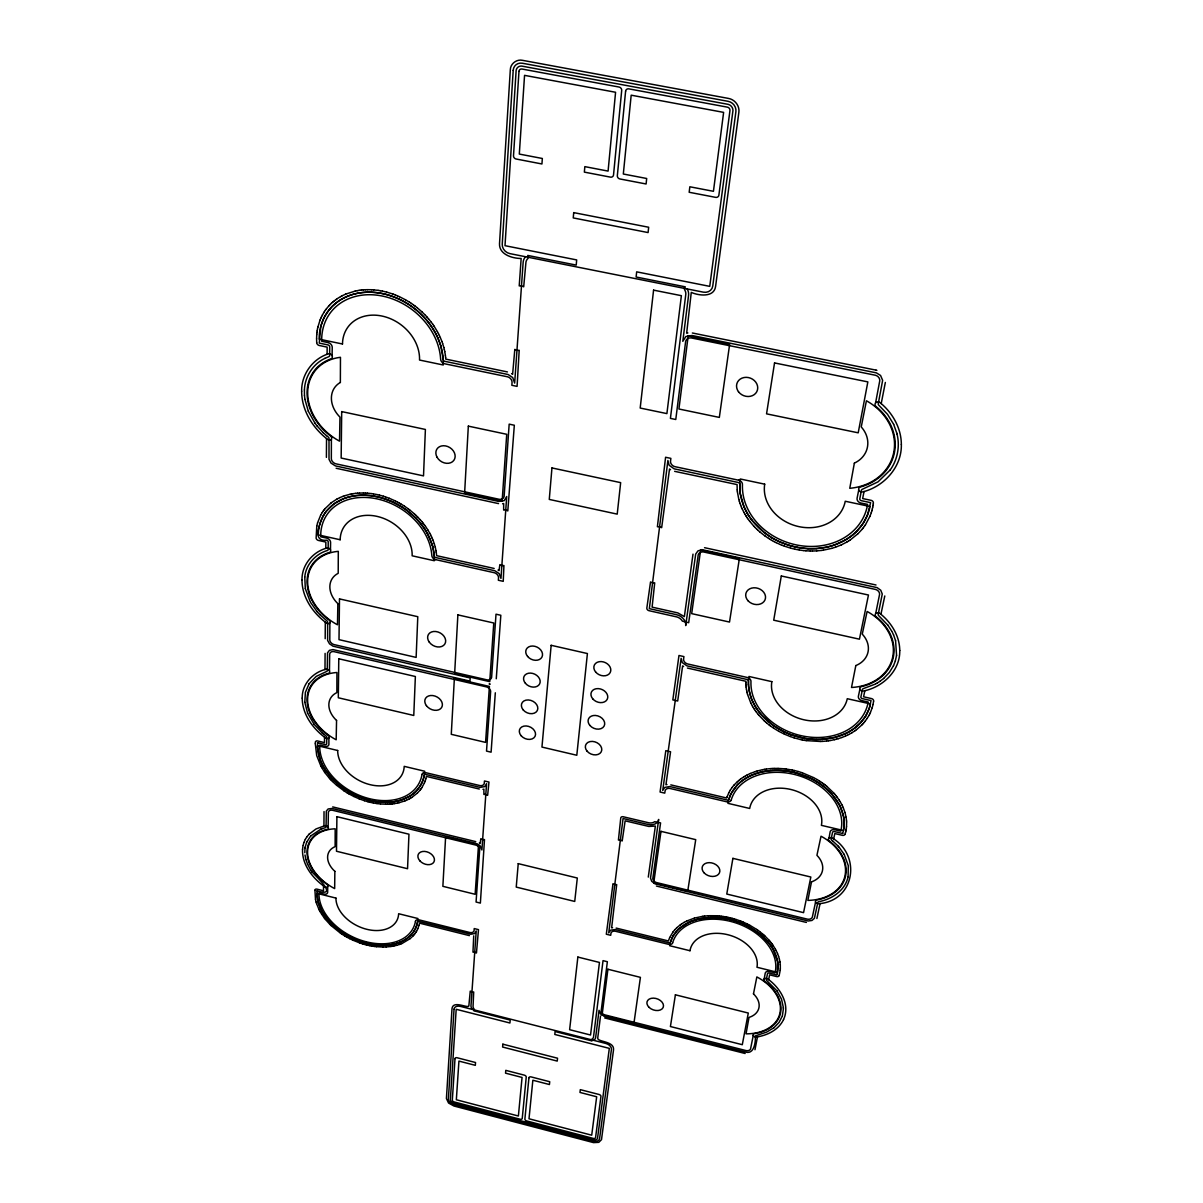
<?xml version="1.0" encoding="UTF-8"?>
<svg xmlns="http://www.w3.org/2000/svg" width="1203" height="1203" viewBox="0 0 1203 1203"><rect width="100%" height="100%" fill="white"/><g stroke="black" fill="none" stroke-linecap="round" stroke-linejoin="round"><path stroke-width="1.5" d="M783.394 1008.746L782.401 1015.678M323.532 885.919L323.502 890.761L316.975 889.137A2.211 1.489 27 0 0 314.975 890.025L314.945 890.22M323.938 825.905L324.028 811.589M324.524 737.168L324.494 742.612L317.562 740.958A2.346 1.669 29.1 0 0 315.457 742.01M324.99 669.56L325.096 653.394M325.186 638.703L325.306 622.162M325.802 548.373L325.848 542.087L318.494 540.448A2.541 1.94 33.1 0 1 316.118 538.117L316.78 526.072M326.404 457.381L326.539 438.554M327.111 354.314L327.156 347.126L319.171 345.456A2.737 2.195 38.8 0 1 316.75 342.885L316.735 342.735M327.712 886.581L327.652 892.4A3.729 2.526 26.8 0 1 324.163 894.1L319.006 892.806L318.975 893.859A51.127 34.767 25.9 0 0 364.118 941.227A51.127 34.767 25.9 0 0 415.426 921.513M334.855 871.348L334.66 888.596A43.684 30.09 26.7 0 1 307.577 852.025A43.684 30.09 26.7 0 1 335.186 828.807L335.126 846.641A22.346 15.398 26.7 0 0 334.87 871.333M336.554 720.462L336.178 739.785A46.481 33.819 28.9 0 1 307.607 699.439A46.481 33.819 28.9 0 1 336.93 672.507L336.87 692.612A23.774 17.308 28.9 0 0 336.569 720.447M337.863 603.695L337.472 624.778A48.691 36.827 31.2 0 1 307.637 581.335A48.691 36.827 31.2 0 1 338.299 551.35L338.208 573.32A24.917 18.842 31.2 0 0 337.893 603.68M340.359 382.419L340.464 357.306A52.391 41.759 36.1 0 0 307.682 392.524A52.391 41.759 36.1 0 0 339.532 441.155L339.968 417.11A26.797 21.368 36 0 1 340.374 382.449M844.175 824.687L844.19 823.228M316.584 338.554L316.735 334.78M745.92 682.537L745.95 681.304L687.424 668.056M315.321 743.74L316.69 755.544L320.885 766.055M780.326 968.836L780.296 964.776M304.419 389.937L304.464 395.381M302.524 849.544C302.028 864.822 312.585 878.07 324.419 886.581A2.391 1.624 26.9 0 0 327.532 886.791A2.391 1.624 26.9 0 0 326.825 884.25A44.255 30.481 26.7 0 1 327.261 829.348A2.451 1.699 27.6 0 0 328.043 827.047A2.451 1.699 27.6 0 0 324.855 825.694L316.028 828.942L309.126 834.13M844.175 824.717L843.453 830.521L821.393 825.348A36.872 27.579 16.5 0 0 790.747 789.454A36.872 27.579 16.5 0 0 749.695 808.461L727.935 803.333A59.428 44.436 16.5 0 1 794.13 772.416A59.428 44.436 16.5 0 1 843.453 830.536M846.536 826.521L846.596 821.965M304.419 389.937C304.855 376.689 312.915 364.058 324.915 358.359M302.539 849.513L302.976 845.98M315.336 743.665L315.457 742.025M317.637 742.762L317.517 747.078M314.945 890.28L315.487 899.408M317.021 890.882L317.833 900.972L321.968 911.348M473.726 935.829L472.959 952.129A4.767 3.248 23.3 0 1 476.463 953.002L478.478 929.633L474.223 928.566L474.057 930.701A4.436 3.053 23.6 0 1 470.057 932.566L419.05 919.859A3.729 2.541 24.7 0 0 415.411 921.303M495.32 692.793L491.095 752.176L486.523 751.093L490.644 691.319A4.887 3.684 26.1 0 0 486.674 686.943L333.817 651.605A4.857 3.579 30.3 0 0 329.682 654.071L329.457 670.928M780.221 970.189L780.326 968.911M316.735 334.675L316.915 332.855M873.363 503.215L873.378 502.914A2.767 2.346 13.8 0 0 871.228 500.373L862.656 498.568L864.04 491.516M846.371 828.055L846.521 826.611M304.75 576.974L305.321 588.613M873.589 701.154L873.619 700.883A2.601 2.045 13.8 0 0 871.589 698.612L863.574 696.793L864.867 690.672M317.021 890.867C339.351 897.724 316.178 876.446 312.133 872.13M304.976 848.341L304.795 852.716M896.566 655.349L895.573 640.688M304.765 576.959C305.908 564.493 315.577 553.936 327.427 550.478A1.684 1.278 32.7 0 0 328.163 549.485L328.224 541.936A1.699 1.293 32.9 0 0 326.645 540.207C311.171 541.891 320.299 522.418 323.592 515.23M600.508 1016.054L597.756 1037.858C596.778 1042.309 614.688 1040.685 613.515 1049.948L601.5 1139.632L598.793 1142.339L593.53 1142.609L453.937 1106.008L448.554 1103.031L446.418 1098.534L451.997 1008.715C453.035 999.122 469.862 1010.174 468.929 1005.046L470.253 991.107A4.707 3.158 23.1 0 0 473.696 991.979L473.05 1006.535A6.466 4.316 22.8 0 0 473.922 1008.821L474.027 1008.956A2.15 1.429 22.9 0 1 473.802 1010.761L510.192 1020.069L509.922 1023.001L456.193 1009.287L450.358 1099.828A4.12 2.632 22.6 0 0 453.726 1103.181L593.59 1139.858A4.18 2.677 19.9 0 0 597.515 1138.384L609.319 1048.369L554.809 1034.46L555.124 1031.527L591.966 1040.926A2.18 1.459 20.3 0 1 592.071 1039.046L592.207 1038.971A6.526 4.376 20.5 0 0 593.485 1037.227L603.034 960.641L607.365 961.723L601.154 1011.167A4.406 2.992 20.2 0 0 604.613 1014.821L746.161 1050.61A4.481 3.038 17 0 0 750.552 1048.911L753.243 1035.527M780.206 970.265L779.168 975.453M316.915 332.75L317.156 330.96M496.268 678.763L500.824 615.274L496.012 614.192L491.606 677.439A4.917 3.729 26.3 0 1 487.155 679.906L333.893 644.552A4.887 3.624 30.6 0 1 329.802 640.161L329.863 622.868M648.297 877.092L655.364 826.07L648.853 826.446L625.139 820.837L622.192 840.957A5.113 3.714 20.9 0 0 618.417 840.055L620.763 817.98A2.376 1.744 21 0 1 623.274 816.762L648.988 822.852A7.579 5.594 20.3 0 0 654.688 821.679L660.582 822.912L652.808 878.536A4.692 3.383 19.7 0 0 656.432 882.551L807.544 919.182A4.767 3.429 15.7 0 0 812.326 917.167L815.559 902.1M693.003 554.132L684.357 616.628L677.86 612.913L652.101 607.139L654.718 582.838A5.654 4.556 22.7 0 1 650.537 581.921L646.838 608.086A2.586 2.06 22.4 0 0 649.079 610.703L676.928 616.959A8.15 6.496 21.3 0 1 682.357 621.124L688.672 622.718L698.236 554.809A5.293 4.331 21.1 0 1 703.394 551.936L875.649 589.47A5.398 4.406 13.6 0 1 879.573 594.372L875.694 613.53M873.092 505.125L873.348 503.32M304.976 848.326L305.141 847.273M896.566 655.364L895.333 660.988M846.16 829.574L846.371 828.13M873.589 701.244L873.032 704.477M317.171 330.855L317.472 329.081M872.761 507.019L873.077 505.23M305.141 847.258L306.66 842.205M753.484 993.858L756.852 976.926A44.346 30.631 17.3 0 1 780.025 1012.61A44.346 30.631 17.3 0 1 746.04 1033.843L749.003 1017.407A22.692 15.669 17.3 0 0 753.454 993.858M845.874 831.062L846.145 829.649M754.973 1049.723L757.484 1036.866M768.657 979.693L769.604 974.836L776.687 976.58A2.316 1.624 16.4 0 0 779.078 975.723L779.153 975.528M881.213 403.591L885.348 382.449M317.487 328.975L317.848 327.216M848.1 876.776L848.295 865.664L844.175 854.416M820.1 903.498L816.897 918.521M833.649 839.047L834.807 833.559L842.401 835.333A2.466 1.85 14.8 0 0 845.002 834.311M880.927 614.297L884.791 595.966M872.34 508.899L872.731 507.125M316.81 525.982L317.562 522.869M777.288 973.588L777.694 961.844L773.379 949.723M848.1 876.776C845.168 890.491 831.89 899.288 818.792 901.679A1.594 1.158 15.4 0 0 817.86 902.461L814.401 918.34L811.98 920.46L808.16 921.002L654.733 883.679L651.68 881.258L650.522 878.13L658.673 819.423A9.985 7.368 20.3 0 1 648.026 824.476L623.064 818.521L608.733 932.896L610.643 930.175L615.259 929.543L668.838 942.731A1.534 1.083 19.1 0 0 670.462 942.099L673.018 936.084M303.096 845.363L303.908 842.566M873.017 704.567L872.19 707.725M843.453 830.551L842.717 833.348M845.514 832.551L845.844 831.138M425.817 778.777L426.358 776.401L479.305 789.033M317.878 327.126L320.058 320.058M320.795 326.404L319.261 343.111L328.013 344.93A1.82 1.459 38.5 0 1 329.697 346.87L329.637 355.502A1.82 1.459 38.2 0 1 328.84 356.659L324.93 358.359M416.96 924.521L417.636 921.769L418.839 921.408L470.749 934.265L474.553 933.573L476.223 930.942L470.99 1005.573A8.632 5.744 22.8 0 0 472.147 1009.197L472.313 1009.407M419.035 925.272L419.531 923.152L469.411 935.618M871.859 510.764L872.325 509.004M777.273 973.603L776.897 974.956L769.168 973.062A1.549 1.083 16.6 0 0 767.469 973.753L766.326 979.588A1.534 1.083 16.6 0 0 766.852 980.656L776.958 990.866M845.498 832.626L845.017 834.28M320.795 326.389L323.171 319.652M425.426 780.13L425.802 778.852M871.303 512.598L871.829 510.854M416.96 924.536C414.674 933.002 407.591 939.453 399.531 942.445M317.592 522.779L320.599 515.32M419.02 925.333L417.772 928.761M895.333 661.003L893.513 665.695M727.048 796.957L726.702 798.01L670.808 784.867M872.16 707.8L870.446 712.432M842.671 833.514L834.386 831.559A1.639 1.233 15 0 0 832.536 832.386L831.153 838.972A1.639 1.218 15.1 0 0 831.679 840.16L832.611 840.912M424.975 781.439L425.411 780.191M871.273 512.689L869.995 516.192M782.236 1016.204L779.048 1022.43L773.98 1027.723M727.063 796.882L728.823 792.777M867.378 515.29L870.626 502.643L861.303 500.674A1.85 1.564 14.2 0 1 859.799 498.749L861.438 490.298A1.85 1.564 14.2 0 1 862.536 489.17L878.07 481.832L890.16 470.012M424.464 782.747L424.945 781.514M304.118 841.995L305.321 839.378M320.088 319.968L320.765 318.329M669.695 937.558L668.417 940.957L616.162 928.084M730.447 795.033L728.883 799.258A1.624 1.218 18.2 0 1 727.108 799.995L669.8 786.536L664.823 787.379L662.718 790.446L681.124 658.357L682.296 662.597L686.928 665.845L747.033 679.484A1.699 1.338 18.3 0 1 748.477 681.078L748.461 684.477M867.378 515.32L863.077 523.44L857.258 530.718M869.949 516.282L865.498 524.673M306.66 842.19L310.675 835.995M424.433 782.807L421.877 787.634M783.559 1019.542C790.551 1004.415 780.13 987.723 767.785 979.031A2.496 1.744 16.7 0 0 764.341 978.761A2.496 1.744 16.7 0 0 764.657 981.317A44.917 31.037 17.3 0 1 754.522 1033.633A2.436 1.669 16.9 0 0 753.319 1035.693A2.436 1.669 16.9 0 0 756.476 1037.031C766.582 1035.482 776.973 1030.73 782.416 1021.678M320.81 318.254L321.547 316.66M323.186 319.622L324.75 316.449M869.724 713.95L870.401 712.522M417.742 928.821L416.659 930.972M730.462 795.003L731.078 793.709M669.725 937.483L673.169 931.754M893.498 665.71L889.318 672.522L883.634 678.477M783.544 1019.558L782.732 1021.136M321.592 316.569L322.404 315.006M868.942 715.454L869.679 714.041M728.853 792.702L730.311 790.1M731.093 793.694L737.123 785.213M331.396 439.215L331.336 458.899A5.248 4.105 34.8 0 0 335.682 463.772L499.365 499.335A5.263 4.241 29.7 0 0 504.132 496.403L509.17 424.148L514.328 425.245L507.801 510.944A5.669 4.541 29 0 0 503.651 510.042L503.666 503.531A4.992 4.015 29.5 0 1 503.215 503.651L502.613 503.756M305.336 839.348L306.855 836.897M320.645 515.245L322.239 512.523M322.449 314.915L324.284 311.833M324.765 316.434L327.562 311.938M865.754 715.875L869.183 708.597L871.047 700.582L862.31 698.612A1.729 1.368 14.1 0 1 860.897 696.898L862.446 689.53A1.744 1.368 14.1 0 1 863.468 688.567L875.258 684.116M868.897 715.529L867.198 718.341M416.027 932.039L416.629 931.032M673.018 936.069L677.83 929.799M323.592 515.215L326.208 511.365M328.9 737.89L328.9 744.341A3.955 2.827 28.9 0 1 325.201 746.341L319.727 745.033L319.697 746.206A54.315 39.037 27.8 0 0 367.532 798.175A54.315 39.037 27.8 0 0 421.997 774.642M865.754 715.905L860.852 722.447M309.111 683.695L305.382 692.387L304.795 702.206M730.356 790.04L732.056 787.544M415.336 933.062L415.982 932.084M322.284 512.448L323.156 511.185M324.344 311.742L325.321 310.299M309.111 683.68L316.269 676.372L326.539 671.515A1.609 1.173 30.2 0 0 327.246 670.612L327.532 652.808L329.442 650.327L332.975 649.59L469.982 681.124L470.162 677.951L332.945 646.161L329.502 643.816L327.622 640.432L327.622 622.146A1.639 1.218 31.1 0 0 326.915 620.883L319.787 614.568M421.095 788.777L421.832 787.694M864.416 526.267L865.453 524.764M867.152 718.417L865.213 721.123M890.175 470.012C897.528 459.817 900.024 446.403 897.077 434.208M306.87 836.867L309.111 834.145M414.599 934.069L415.306 933.122M325.381 310.224L326.419 308.81M327.577 311.908L329.742 309.126M323.201 511.11L324.118 509.877M863.258 527.831L864.355 526.358M420.253 789.89L421.05 788.837M875.589 402.885L879.754 380.78A5.759 5.068 13.7 0 0 875.543 375.276L691.154 337.908A5.669 4.962 26.1 0 0 685.65 341.381L675.77 419.501L670.417 418.388L685.83 294.043A8.616 7.639 28.7 0 0 684.898 290.239L684.763 290.028A2.887 2.556 28.3 0 1 685.289 286.84L636.116 277.006L636.673 271.848L709.74 286.359L732.958 110.571A6.135 5.744 37.4 0 0 728.296 104.375L521.666 66.075A6.165 5.474 48.5 0 0 516.147 70.3L505.004 245.683L576.673 259.923L576.222 265.096L527.771 255.442A2.872 2.481 37.2 0 1 527.711 258.72L527.546 258.886A8.601 7.429 36.6 0 0 525.952 262.134L523.696 286.825A6.15 5.263 35.8 0 0 519.215 285.923L521.155 258.48C512.628 258.48 499.004 254.63 499.516 243.713L510.313 69.789C510.403 63.669 516.719 58.932 522.613 60.345L728.477 98.42C734.792 99.473 739.8 105.819 738.868 112.255L715.559 286.63C713.905 297.833 698.357 295.607 691.274 292.389L686.657 333.216A5.398 4.722 26.4 0 1 687.154 333.081L687.845 332.93M732.101 787.469L734.01 785.093M862.04 529.335L863.198 527.906M673.214 931.693L674.943 929.633M326.479 308.735L328.795 305.968M324.178 509.801L325.141 508.613M326.224 511.35L334.208 503.726L342.9 498.959M413.817 935.032L414.569 934.114M864.13 722.462L865.168 721.198M420.208 789.95L417.441 793.018M861.98 529.425L858.055 533.636M329.757 309.111L330.915 307.788M863.002 723.755L864.07 722.522M325.201 508.538L331.096 502.899M412.975 935.979L413.772 935.092M829.032 838.1A2.662 1.985 15.1 0 0 829.303 840.972A47.879 35.158 16 0 1 816.987 899.949A2.601 1.88 15.5 0 0 815.649 902.28A2.601 1.88 15.5 0 0 819.002 903.709C854.957 900.596 861.393 855.754 832.732 838.311A2.662 1.985 15.1 0 0 829.032 838.1L830.16 831.739A4.165 3.113 15 0 1 834.762 829.754L840.762 831.168L841.047 829.965A56.962 42.601 16.5 0 0 796.446 774.973A56.962 42.601 16.5 0 0 731.259 799.83M734.071 785.033L737.394 781.679M310.675 835.995L320.96 829.093M764.191 978.881L765.243 973.122A3.91 2.737 16.6 0 1 769.484 971.453L775.078 972.836L775.303 971.783A53.398 37.519 17.7 0 0 732.702 921.964A53.398 37.519 17.7 0 0 672.672 942.671M328.87 305.908L330.073 304.63M860.837 722.462L854.611 728.116M861.799 725.018L862.942 723.815M330.93 307.773L332.133 306.494M675.003 929.573L676.943 927.618M412.93 936.024L410.193 938.596M737.138 785.198L738.206 784.115M855.919 532.042L857.243 530.734M525.621 256.75L525.38 256.991A11.474 9.91 36.6 0 0 523.14 262.344L514.658 383.095L512.749 377.592L508.117 374.524L444.869 361.336A1.835 1.519 35.4 0 1 443.215 359.517L443.2 359.306M861.739 725.078L856.506 729.65M330.148 304.554L331.411 303.336M332.148 306.479L336.133 302.915M677.845 929.784L678.823 928.851M855.904 532.057L853.107 534.583M738.221 784.1C752.837 770.311 774.973 767.98 793.875 772.356M417.381 793.063L411.787 797.439M857.98 533.711L850.326 539.876M331.472 303.261L332.795 302.088M677.003 927.573L680.312 924.851M678.823 928.836L689.74 921.844M737.454 781.619L738.627 780.612M883.634 678.477L879.979 681.274M332.87 302.013L334.239 300.885M853.077 534.598L850.085 536.929M738.687 780.552L739.905 779.574M410.148 938.626L402.178 943.408M773.965 1027.723L766.702 1032.084L755.394 1035.888C755.649 1041.723 754.401 1054.805 745.454 1052.024L604.853 1016.445L600.538 1014.009L599.049 1010.34L595.665 1037.332A8.707 5.835 20.5 0 1 593.846 1040.234L593.65 1040.354M334.314 300.825L335.727 299.742M336.148 302.9C351.336 290.87 372.719 289.743 390.584 295.758M331.156 502.854L336.75 499.185M739.98 779.529L741.243 778.582M854.596 728.131L851.784 730.101M855.047 730.717L856.431 729.71M335.802 299.682L337.276 298.66M850.055 536.944L845.213 540.087M680.372 924.806L681.53 923.994M741.319 778.536L744.055 776.732M879.964 681.289L877.348 682.958M854.972 730.762L852.01 732.687M848.626 540.974L850.235 539.936M337.351 298.615L340.509 296.66M681.59 923.949L684.101 922.4M851.769 730.116L848.777 731.92M408.945 796.657C416.87 792.206 422.824 784.236 424.238 775.198A1.564 1.128 26.3 0 1 425.772 774.476L480.147 787.409L484.764 786.597L486.568 783.604L481.907 849.98L480.253 845.95L475.681 843.318L332.013 808.461L328.118 808.972L326.314 811.123L326.073 826.897A1.504 1.053 27.7 0 1 325.396 827.679L322.103 828.656M410.524 798.206L411.727 797.484M846.897 542.012L848.536 541.034M744.131 776.672L745.529 775.86M877.333 682.958L875.979 683.74M851.935 732.732L848.792 734.477M845.183 540.102L834.416 545.004M846.807 542.072L841.438 544.824M408.93 796.657L400.9 800.16L393.336 801.86M409.231 798.927L410.464 798.251M684.176 922.37L686.868 920.972M340.599 296.615L342.193 295.758M745.619 775.815L747.063 775.033M848.762 731.92L845.619 733.544M336.84 499.14L339.863 497.636M409.155 798.957L406.509 800.236M747.138 774.988L750.236 773.514M847.138 735.304L848.716 734.522M342.284 295.712L345.697 294.118M686.943 920.927L694.432 918.1M845.589 733.559L835.303 737.289L822.13 739.379M845.423 736.086L847.047 735.349M841.333 544.869L835.649 547.139M339.938 497.591L343.126 496.298M750.311 773.484L755.289 771.604M845.333 736.116L841.905 737.484M689.755 921.844L698.763 918.912M405.08 800.822L406.434 800.266M400.885 943.934L402.118 943.438M345.787 294.073L355.111 291.111M342.915 498.959C356.945 493.305 372.93 494.478 386.915 499.591M320.96 829.093L322.103 828.656M405.005 800.852L399.095 802.702M399.516 942.46L395.592 943.738M399.546 944.43L400.81 943.964M343.216 496.268L344.81 495.711M841.814 737.514L838.265 738.687M834.386 545.019L830.551 546.207M399.471 944.46L396.779 945.287M835.544 547.17L831.649 548.373M755.379 771.574L757.033 771.048M344.9 495.681L350.088 494.283M836.386 739.198L838.16 738.717M757.138 771.033L762.491 769.725M694.522 918.069L702.823 916.31M830.521 546.222L826.596 547.185M831.529 548.403L823.318 550.162M395.576 943.754L389.937 944.911M396.704 945.302L393.892 945.979M834.491 739.68L836.296 739.228M397.516 803.063L399.005 802.732M834.401 739.695L830.641 740.462M698.793 918.912L712.296 917.423M355.216 291.081L357.096 290.705M826.566 547.185L816.371 548.583M350.193 494.268L351.908 493.922M397.426 803.078L394.283 803.634M392.404 946.25L393.817 945.994M762.597 769.694L764.371 769.379M357.201 290.69L359.096 290.359M352.013 493.907L353.757 493.621M828.672 740.762L830.536 740.477M390.9 946.49L392.328 946.265M764.461 769.364L766.266 769.078M821.183 550.448L823.213 550.177M359.201 290.344L361.141 290.088M826.687 741.018L828.566 740.777M353.862 493.606L355.637 493.38M482.944 789.303L483.486 789.243A4.481 3.263 24.9 0 0 483.892 789.168L483.907 794.446A5.083 3.684 24.7 0 1 487.636 795.333L488.974 782.055L484.448 780.988L484.268 783.394A4.722 3.444 25 0 1 479.997 785.604L425.847 772.702A3.97 2.857 26.3 0 0 421.997 774.416M393.306 801.86L390.148 802.221M392.629 803.845L394.193 803.649M389.922 944.911L379.231 945.332M390.825 946.505L386.238 946.941M766.371 769.063L770.131 768.657M666.958 784.582L666.372 784.657A4.617 3.459 20 0 0 665.936 784.732L670.567 751.785L665.8 750.672L660.071 792.025L664.763 793.138L665.139 790.672A4.842 3.624 19.9 0 1 669.8 788.416L726.807 801.815A4.135 3.098 18.2 0 0 731.229 800.055M702.913 916.295L704.567 916.1M821.078 550.463L816.882 550.854M826.581 741.033L822.687 741.379M361.246 290.073L363.186 289.893M390.96 804.01L392.539 803.845M704.672 916.085L708.146 915.799M355.742 493.365L357.532 493.2M612.583 927.739L612.041 927.799A4.331 3.038 20.5 0 0 611.635 927.859L616.703 884.611A5.038 3.609 20.8 0 1 612.989 883.709L606.312 934.22L610.703 935.302L611.004 933.122A4.556 3.188 20.4 0 1 615.304 931.212L668.597 944.34A3.88 2.722 19.1 0 0 672.672 942.866M770.236 768.642L772.085 768.506M390.118 802.221L380.148 802.19L369.832 800.506M389.261 804.115L390.87 804.01M363.306 289.878L365.276 289.743M357.637 493.185L359.456 493.08M489.907 683.89L489.14 683.936L489.877 684.327M816.341 548.583L807.98 548.658M816.762 550.869L812.536 551.019M822.1 739.379L816.266 739.484M820.657 741.469L822.566 741.379M708.251 915.784L709.965 915.709M772.191 768.506L774.055 768.431M386.148 946.956L383.02 947.032M387.561 804.19L389.171 804.13M365.381 289.743L367.366 289.682M359.562 493.065L363.351 493.004M820.551 741.469L806.296 740.627M710.056 915.709L715.499 915.754M774.161 768.431L778.04 768.416M385.832 804.205L387.471 804.19M367.471 289.682L371.607 289.743M810.341 551.004L812.416 551.019M712.326 917.423L719.439 917.754M382.945 947.032L376.434 946.686M385.742 804.205L380.569 803.98M363.456 493.004L365.321 493.065M816.235 739.484L812.311 739.304M810.236 551.004L805.965 550.794M778.146 768.416L784.085 768.792M365.426 493.065L367.306 493.17M715.59 915.769L717.364 915.874M807.95 548.658L797.469 547.41M371.712 289.758L373.742 289.878M379.216 945.332L376.043 945.092M717.469 915.874L719.244 916.024M812.281 739.304L808.356 738.928M367.411 493.185L371.291 493.576M803.769 550.598L805.845 550.779M373.847 289.893L378.043 290.359M380.464 803.965L377.005 803.574M719.334 916.024L721.108 916.22M719.469 917.754L728.462 919.182M784.206 768.807L786.115 769.033M376.013 945.077L356.629 940.19L338.81 930.16M374.75 946.49L376.344 946.671M803.649 550.583L799.394 550.027M721.214 916.235L723.003 916.475M808.341 738.913L804.416 738.326M786.221 769.048L792.175 770.04M373.08 946.25L374.659 946.475M371.396 493.591L373.306 493.877M376.915 803.559L373.426 802.987M378.148 290.374L380.193 290.69M723.093 916.491L724.883 916.761M804.251 740.296L806.19 740.612M371.381 945.979L372.99 946.235M799.273 549.997L795.033 549.215M373.411 493.892L377.336 494.628M724.988 916.791L726.762 917.107M380.313 290.705L382.359 291.096M804.386 738.326L790.897 734.687M802.206 739.905L804.145 740.266M369.697 945.648L371.291 945.964M692.357 332.99L875.934 370.118M797.439 547.41L789.198 545.395M373.321 802.972L369.832 802.221M726.868 917.122L728.642 917.498M507.44 371.938L445.757 359.111L445.651 357.652M674.642 471.335L737.078 484.598L737.213 489.847M800.175 739.469L802.1 739.89M367.998 945.287L369.607 945.633M704.537 547.681L876.01 584.989M336.148 468.268L498.553 503.606M792.281 770.055L794.191 770.476M382.464 291.111L386.659 292.103M494.177 568.463L436.629 555.666L436.298 552.628M794.927 549.185L790.732 548.162M728.747 917.513L730.522 917.934M328.163 342.599L321.697 341.246L321.682 339.667A63.609 51.669 37.2 0 1 379.622 295.547A63.609 51.669 37.2 0 1 440.614 358.99A4.722 3.895 35.4 0 0 444.629 363.772L507.651 376.825A5.489 4.571 32.8 0 1 512.057 382.058L511.861 385.291L517.079 386.374L519.2 350.284A6.03 5.083 33.7 0 1 514.809 349.381L512.613 374.313A5.218 4.361 32.8 0 0 512.177 373.983L511.576 373.592M728.492 919.182L735.619 921.092M738.702 480.223L674.703 466.614A5.444 4.571 23.8 0 1 670.492 461.501L670.868 458.373L665.59 457.26L657.394 526.764A5.744 4.707 23.2 0 1 661.665 527.681L669.53 468.975A5.158 4.331 23.9 0 0 669.951 469.29L670.537 469.681M377.441 494.659L379.336 495.11M317.667 742.762L325.216 744.567A1.564 1.113 28.9 0 0 326.69 743.725L326.75 737.183A1.564 1.128 29 0 0 326.073 736.025L323.893 734.311M366.298 944.881L367.907 945.272M800.07 739.439L794.13 737.845M332.72 806.912L475.756 841.619M656.417 886.04L806.386 922.43M435.576 559.621L494.403 572.748A5.098 4 28 0 1 498.523 577.425L498.358 580.252L503.23 581.335L503.937 565.53A5.564 4.391 28.1 0 1 499.862 564.628L499.019 570.673A4.857 3.82 28 0 0 498.613 570.387L498.042 570.027M794.296 770.491L798.175 771.499M793.905 772.371L795.784 772.822M876.115 370.163L876.882 370.359M604.658 1017.933L745.138 1053.497M369.817 800.491L354.584 795.033L340.705 786.446M368.043 801.769L369.742 802.206M730.612 917.949L732.386 918.4M379.441 495.125L383.351 496.207M364.614 944.43L366.208 944.866M795.815 772.837L810.581 778.266M367.938 801.739L364.464 800.717M386.78 292.134L393.08 294.103M732.492 918.43L734.251 918.927M790.627 548.132L784.386 546.147M362.93 943.949L364.524 944.415M798.281 771.529L802.115 772.732M734.341 918.957L736.086 919.498M361.231 943.423L362.84 943.919M789.168 545.38L779.243 541.636M383.456 496.237L385.351 496.854M794.025 737.8L790.191 736.507M736.191 919.528L739.74 920.746M735.634 921.107L742.552 923.678M364.374 800.687L359.156 798.822M359.562 942.851L361.156 943.393M390.614 295.773C409.937 302.179 426.704 316.194 436.103 334.284M385.456 496.884L389.321 498.298M802.221 772.762L813.423 777.544M359.471 942.821L352.945 940.205M393.201 294.149L395.201 294.9M782.326 545.365L784.281 546.102M386.945 499.606L392.554 501.907M790.882 734.672L783.574 731.559M790.085 736.462L784.431 734.146M739.83 920.791L741.544 921.438M395.306 294.946L397.306 295.758M780.266 544.523L782.206 545.32M389.411 498.343L395.14 500.869M741.634 921.483L743.319 922.175M359.065 798.777L353.968 796.536M743.409 922.22L746.807 923.769M742.567 923.693L747.544 926.024M397.411 295.803L399.381 296.675M780.161 544.478L776.251 542.688M352.855 940.16L349.727 938.656M392.584 501.922L401.576 506.749M784.326 734.101L778.897 731.364M779.213 541.621L775.439 539.756M399.486 296.735L405.501 299.803M353.862 796.491L348.93 793.89M746.898 923.814L748.522 924.611M783.544 731.544L773.424 725.589M810.611 778.281L817.378 782.025M395.246 500.914L397.05 501.831M774.281 541.681L776.146 542.628M349.637 938.626L346.569 936.987M748.612 924.656L750.206 925.498M747.559 926.024L760.897 934.866M813.529 777.589L816.972 779.499M397.14 501.877L398.93 502.839M775.409 539.741L771.755 537.681M772.356 540.643L774.176 541.636M750.296 925.558L756.612 929.408M778.807 731.304L773.664 728.191M399.02 502.884L400.779 503.892M345.035 936.084L346.494 936.926M405.606 299.863L409.441 302.164M770.446 539.53L772.251 540.583M347.291 792.927L348.84 793.83M817.063 779.559L818.702 780.536M400.885 503.952L404.419 506.147M344.945 936.039L342.013 934.205M771.725 537.666L764.822 532.989M768.582 538.388L770.356 539.47M347.201 792.882L344.088 790.897M479.23 843.032L479.741 843.348A4.376 3.113 24.3 0 1 480.117 843.604L480.839 838.702A5.007 3.579 24.3 0 0 484.493 839.589L480.373 903.092L476.072 902.039L479.711 849.092A4.586 3.263 24.3 0 0 475.982 845.123L332.239 810.205A4.556 3.188 27.7 0 0 328.359 812.296L328.148 827.228M401.591 506.764L406.659 510.207M818.792 780.597L820.386 781.619M817.408 782.04L825.078 787.559M683.575 666.492L683.018 666.146A4.842 3.804 20.5 0 1 682.627 665.861L677.695 701.018L672.823 699.905L678.973 655.485L683.921 656.597L683.56 659.334A5.098 4.015 20.4 0 0 687.484 663.921L747.484 677.515A4.391 3.444 18.3 0 1 750.973 681.62A59.789 47.007 16 0 0 803.935 736.251A59.789 47.007 16 0 0 867.949 703.364L868.205 702.026L861.889 700.612A4.391 3.459 14.1 0 1 858.371 696.326L859.919 689.184M409.546 302.224L411.366 303.427M768.491 538.327L764.973 535.936M340.539 933.227L341.938 934.16M820.476 781.679L822.025 782.732M404.509 506.222L407.907 508.598M773.574 728.131L770.356 725.875M344.013 790.852L336.614 785.258M411.471 303.487L413.261 304.735M756.702 929.468L758.131 930.46M340.464 933.167L331.111 925.588M822.115 782.792L823.634 783.89M773.394 725.574L760.822 714.176M413.366 304.81L415.125 306.103M758.206 930.52L759.604 931.558M764.882 535.876L759.86 531.937M407.997 508.658L409.606 509.877M406.674 510.222L415.862 518.147M768.762 724.657L770.266 725.8M823.724 783.95L825.198 785.078M338.795 930.145L336.193 928.084M759.694 931.618L762.446 933.829M415.215 306.179L416.945 307.532M764.792 532.974L751.785 520.042M340.69 786.431L331.607 778.055L325.366 770.025M409.697 509.952L414.479 513.967M825.288 785.153L826.717 786.311M767.198 723.394L768.672 724.582M417.035 307.607L422.148 312.058M326.509 435.621L328.254 437.035A1.759 1.383 35.6 0 1 329.005 438.448L329.005 459.29L331.005 463.08L335.381 465.892L498.749 501.44L504.207 500.659L506.704 496.508L500.959 578.402L499.155 573.545L494.824 570.748L435.802 557.575A1.699 1.323 30 0 1 434.238 555.951L432.885 547.29M323.878 734.296L322.088 732.777M832.611 840.912L837.679 845.649M336.178 928.069L327.081 918.897M826.807 786.371L833.604 792.897M825.108 787.574L830.461 792.566M326.494 435.606L323.171 432.614M765.694 722.116L767.123 723.334M762.522 933.889L763.8 935.002M760.913 934.881L762.191 935.994M336.539 785.198L332.539 781.514M758.251 530.508L759.785 531.861M322.073 732.762L314.194 724.371M764.236 720.792L765.619 722.041M763.875 935.062L765.108 936.205M762.206 936.009L770.01 944.49M414.554 514.042L416.012 515.41M756.687 529.049L758.176 530.433M764.161 720.717L758.852 715.183M765.168 936.265L768.747 939.934M422.238 312.148L425.396 315.306M323.156 432.599L317.141 426.027M329.893 924.4L331.036 925.513M416.103 515.486L417.516 516.884M755.183 527.546L756.612 528.974M331.261 780.221L332.479 781.439M329.833 924.325L325.472 919.453M417.591 516.959L420.358 519.922M415.877 518.177L421.14 524.102M319.772 614.553L317.021 611.56M753.71 526.012L755.093 527.47M330.028 778.882L331.201 780.145M830.476 792.582L831.694 793.89M837.694 845.649L839.183 847.318M425.471 315.381L426.945 316.975M753.634 525.937L749.649 521.185M328.825 777.544L329.953 778.822M427.02 317.066L428.433 318.69M833.679 792.957L834.837 794.296M831.709 793.905L839.559 805.168M768.807 940.009L769.875 941.227M420.433 519.997L421.712 521.485M839.198 847.333L844.175 854.401M317.021 611.545L310.63 602.492M328.765 777.469L325.502 773.379M757.649 713.71L758.792 715.108M428.509 318.78L431.276 322.224M834.897 794.371L836.01 795.709M760.792 714.161L756.461 708.372M421.787 521.576L423.005 523.079M769.92 941.287L770.928 942.535M317.141 426.027L315.021 423.215M324.464 918.175L325.411 919.393M327.066 918.881L321.968 911.363M756.476 712.206L757.574 713.635M421.155 524.132L424.584 528.824M836.07 795.784L837.123 797.153M423.08 523.17L424.253 524.703M887.859 625.154L878.746 615.695A1.789 1.444 13.4 0 1 878.19 614.312L882.265 594.041L880.761 590.252L877.137 587.635L701.966 549.651L697.935 550.914L695.695 554.072L685.695 625.59A10.737 8.541 21.3 0 0 676.432 614.688L649.334 608.643L667.891 460.478L669.154 465.275L674.101 468.824L738.221 482.478A1.82 1.534 20.5 0 1 739.77 484.253L740.296 493.696M770.988 942.596L771.95 943.859M314.178 724.356L307.607 713.153M887.874 625.169L891.814 631.304M751.77 520.027L748.371 515.14M748.401 519.516L749.589 521.094M324.404 918.115L321.727 914.28M431.351 322.329L432.614 324.043M424.328 524.779L425.456 526.343M755.379 710.687L756.416 712.131M837.168 797.228L839.168 800.1M771.995 943.919L772.912 945.197M770.025 944.505L771.8 947.077M324.494 771.965L325.442 773.303M776.973 990.881L781.514 999.182L783.364 1007.618M315.006 423.2L308.299 411.2M312.118 872.115L310.63 869.889M747.228 517.816L748.341 519.425M432.674 324.133L433.892 325.893M425.516 526.433L427.682 529.681M754.326 709.138L755.319 710.597M324.434 771.89L321.742 767.604M772.958 945.257L775.454 949.287M746.101 516.087L747.168 517.726M433.952 325.983L437.366 331.577M424.599 528.854L427.546 533.726M753.334 707.575L754.266 709.048M755.514 706.853L756.446 708.341M325.351 770.01L322.133 764.371M839.228 800.175L840.115 801.604M310.615 869.889L307.577 864.19M771.815 947.092L772.612 948.385M321.682 914.205L320.133 911.618M747.364 513.44L748.356 515.11M745.033 514.328L746.04 515.997M427.742 529.771L429.682 533.109M755.499 706.838L752.281 700.657M752.401 705.981L753.289 707.484M687.199 288.946L687.394 289.276A11.504 10.195 28.7 0 1 688.567 295.367L682.808 341.321L685.86 336.524L691.996 335.487L876.355 372.855L880.566 375.471L882.641 380.313L878.265 403.712A1.91 1.669 13.3 0 0 878.867 405.276L887.543 414.343L893.649 424.328M840.16 801.679L841.814 804.657M772.627 948.4L773.379 949.708M747.349 513.425L743.89 506.478M744.04 512.538L744.988 514.237M320.915 766.131L321.697 767.529M752.356 705.89L750.702 702.747M310.239 601.801L305.321 588.628M319.412 910.28L320.088 911.543M437.411 331.667L438.388 333.502M775.499 949.362L776.191 950.671M427.546 533.756L432.433 545.56M429.727 533.2L430.599 534.839M743.98 512.448L742.221 508.914M892.19 632.011L893.543 634.853M318.75 908.942L319.381 910.205M436.118 334.314L437.035 336.163M438.448 333.607L439.366 335.472M841.844 804.732L842.566 806.19M839.559 805.198L840.28 806.657M776.221 950.746L777.484 953.468M430.644 534.929L431.441 536.583M322.133 764.356L320.254 760.055M893.649 424.343L896.882 433.366M750.672 702.672L747.574 694.462M439.411 335.562L440.268 337.441M437.05 336.193L437.907 338.058M318.705 908.866L316.569 903.528M431.486 536.673L432.238 538.342M842.596 806.281L843.258 807.739M840.295 806.672L843.348 815.679M330.479 549.771L330.599 542.463A4.286 3.263 32.9 0 0 326.78 538.117L320.735 536.809L320.72 535.425A58.992 45.473 31.7 0 1 374.765 498.433A58.992 45.473 31.7 0 1 431.817 555.425A4.376 3.414 30 0 0 435.576 559.711M741.409 507.08L742.176 508.824M307.577 864.175L305.923 859.574M437.907 338.088L440.749 345.742M893.543 634.868L895.573 640.688M440.313 337.547L441.892 341.426M332.103 355.757L332.239 347.396A4.632 3.699 38.5 0 0 328.163 342.554M752.266 700.627L751.018 697.469M432.268 538.433L432.96 540.102M308.299 411.185L304.93 399.351M307.607 713.138L304.795 702.221M843.288 807.83L844.957 812.446M740.672 505.215L741.379 506.974M777.514 953.543L778.552 956.28M743.875 506.448L740.296 493.726M433.005 540.207L434.238 543.651M320.239 760.04L317.517 747.093M739.995 503.335L740.642 505.11M441.937 341.532L442.599 343.426M751.003 697.454L748.943 689.379M739.394 501.456L739.965 503.245M442.629 343.532L443.817 347.456M778.582 956.355L779.379 959.092M434.268 543.741L435.245 547.215M316.163 902.175L316.554 903.453M858.747 489.982L857.092 498.177A4.677 3.955 14.2 0 0 860.716 502.974L867.604 504.388L867.333 505.922A63.699 53.774 17.1 0 1 799.063 545.425A63.699 53.774 17.1 0 1 742.446 484.809A4.677 3.94 20.5 0 0 738.717 480.132M440.764 345.772L443.2 359.276M738.853 499.546L739.364 501.35M844.987 812.521L846.07 817.168M305.923 859.559L304.991 854.987M432.433 545.576L432.885 547.26M316.148 902.1L315.502 899.483M747.138 692.763L747.544 694.372M443.847 347.562L444.313 349.487M738.822 499.456L737.394 491.877M896.882 433.366L897.077 434.193M435.275 547.305L436.012 550.763M779.394 959.167L779.95 961.904M746.777 691.078L747.123 692.672M444.343 349.592L444.749 351.502M843.363 815.694L843.649 817.183M444.779 351.607L445.411 355.532M746.461 689.379L746.747 690.988M436.027 550.854L436.283 552.523M846.085 817.258L846.491 820.311M843.649 817.213L844.19 823.213M304.915 399.336L304.464 395.396M779.965 961.979L780.281 964.701M746.236 687.695L746.446 689.289M748.943 689.364L748.461 684.507M445.426 355.637L445.636 357.547M746.055 685.996L746.221 687.605M737.213 489.952L737.394 491.771M846.491 820.401L846.596 821.875M745.965 684.312L746.055 685.905M316.705 342.479L316.584 338.66M783.364 1007.633L783.394 1008.731M745.92 682.612L745.95 684.221M899.754 650.462C900.295 670.823 882.671 687.184 863.664 690.958A2.827 2.226 14.1 0 1 860.01 689.409A2.827 2.226 14.1 0 1 861.528 686.597A52.06 41.684 14.9 0 0 876.13 616.733A2.902 2.361 13.5 0 1 875.874 613.365A2.902 2.361 13.5 0 1 879.934 613.47C891.182 622.342 899.664 635.816 899.754 650.462M901.348 444.433C901.934 466.99 884.01 486.598 862.746 491.892A3.007 2.556 14.2 0 1 858.852 490.238A3.007 2.556 14.2 0 1 860.461 486.974A55.533 47.819 15.6 0 0 876.055 406.539A3.098 2.707 13.4 0 1 875.784 402.689A3.098 2.707 13.4 0 1 880.13 402.689C892.581 412.809 901.288 428.163 901.348 444.433M301.652 391.231C301.622 410.328 312.75 428.012 327.592 439.381A2.872 2.241 35.6 0 0 331.276 439.396A2.872 2.241 35.6 0 0 330.434 435.892A53.082 42.316 36.1 0 1 331.051 358.825A2.962 2.361 38.1 0 0 331.968 355.517A2.962 2.361 38.1 0 0 328.193 353.908C312.449 358.945 301.306 374.734 301.652 391.231M301.998 580.041C302.028 597.32 312.825 612.883 326.284 622.913A2.662 1.985 31.1 0 0 329.742 623.019A2.662 1.985 31.1 0 0 328.96 619.936A49.323 37.308 31.2 0 1 329.502 552.433A2.737 2.09 32.6 0 0 330.359 549.56A2.737 2.09 32.6 0 0 326.825 548.057C312.675 551.771 301.622 565.199 301.998 580.041M302.224 698.131C302.284 714.341 312.855 728.612 325.472 737.875A2.541 1.82 29 0 0 328.78 738.025A2.541 1.82 29 0 0 328.028 735.183A47.082 34.27 28.9 0 1 328.524 673.334A2.617 1.91 30.1 0 0 329.336 670.733A2.617 1.91 30.1 0 0 325.968 669.289C312.81 672.297 301.848 684.281 302.224 698.131M336.9 816.672L336.494 851.243L407.546 868.716L408.96 834.205L336.9 816.672M338.78 658.778L338.314 697.77L413.772 715.469L415.366 676.507L338.78 658.778M339.487 598.899L339.005 639.65L416.133 657.409L417.787 616.703L339.487 598.899M341.697 411.591L341.156 458.042L423.516 475.892L425.396 429.456L341.697 411.591M445.621 836.732L442.869 886.325L475.14 894.28L478.538 844.732L445.621 836.732M454.373 678.327L451.275 734.326L485.576 742.386L489.41 686.432L454.373 678.327M457.877 614.883L454.644 673.545L489.741 681.65L493.771 623.004L457.877 614.883M468.328 426.133L464.614 493.11L502.132 501.26L506.734 434.298L468.328 426.133M454.042 1009.227L448.388 1099.046A6.195 3.955 22.6 0 0 454.027 1104.655L593.019 1141.106A6.271 4.015 19.9 0 0 599.575 1138.655L611.425 1049.407A6.526 4.361 20 0 0 605.711 1043.422L460.478 1006.4A6.436 4.271 23.1 0 0 454.042 1009.227M513.2 70.315L502.237 244.254A8.647 7.444 38.2 0 0 509.922 253.622L703.304 292.149A8.677 7.744 27.4 0 0 712.747 286.073L735.89 111.699A9.203 8.616 37.4 0 0 728.101 101.323L522.433 63.248A9.248 8.21 48.5 0 0 513.2 70.315M455.005 1058.64L452.328 1100.083A2.06 1.323 22.6 0 0 454.208 1101.948L520.117 1119.226A2.075 1.323 21.3 0 0 522.237 1118.399L526.237 1077.091A2.12 1.383 21.5 0 0 524.343 1075.151L505.786 1070.354L505.546 1073.166L522.057 1077.437L518.388 1116.008L456.343 1099.753L458.929 1061.091L475.32 1065.332L475.531 1062.52L457.11 1057.753A2.105 1.368 22.8 0 0 455.005 1058.64M518.974 71.398L513.501 155.728A2.977 2.617 43 0 0 516.132 159.007L541.936 163.969L542.342 158.48L519.305 154.074L524.553 75.353L615.575 92.27L608.086 171.097L584.838 166.631L584.357 172.119L610.417 177.127A2.977 2.677 38.7 0 0 613.53 174.931L621.695 90.481A3.068 2.797 45 0 0 619.049 87.037L522.042 69.037A3.083 2.737 48.5 0 0 518.974 71.398M502.854 1044.174L502.613 1047.046L557.23 1061.091L557.545 1058.219L502.854 1044.174M518.237 863.634L516.237 887.092L574.733 901.438L577.305 878.025L518.237 863.634M551.951 467.937L549.275 499.425L617.214 514.132L620.658 482.644L551.951 467.937M573.711 212.615L573.245 217.923L648.086 232.57L648.673 227.247L573.711 212.615M551.154 645.304L541.951 747.078L576.808 755.258L587.41 653.545L551.154 645.304M528.944 1077.783L524.884 1119.091A2.075 1.323 21.2 0 0 526.749 1120.955L593.365 1138.429A2.09 1.338 19.9 0 0 595.56 1137.602L600.944 1096.429A2.135 1.383 19.9 0 0 599.079 1094.489L580.312 1089.647L579.981 1092.444L596.673 1096.76L591.711 1135.196L529.004 1118.775L532.854 1080.234L549.425 1084.535L549.726 1081.723L531.109 1076.911A2.12 1.383 21.3 0 0 528.944 1077.783M625.605 91.202L617.334 175.668A2.977 2.677 38.2 0 0 619.906 178.961L646.101 183.984L646.688 178.495L623.319 174.014L631.184 95.187L723.62 112.375L713.439 191.307L689.845 186.781L689.169 192.269L715.62 197.352A2.977 2.737 31.2 0 0 718.883 195.172L729.95 110.586A3.068 2.872 37.4 0 0 727.349 107.142L628.823 88.857A3.068 2.812 44.5 0 0 625.605 91.202M577.861 957.062L569.62 1029.693L590.538 1035.016L599.455 962.445L577.861 957.062M653.575 290.134L640.191 408.043L666.898 413.606L681.379 295.682L653.575 290.134M607.906 969.242L602.086 1015.091L633.951 1023.151L640.417 977.362L607.906 969.242M688.206 335.787L678.928 409.005L719.334 417.411L729.665 344.178L688.206 335.787M660.988 831.348L653.725 882.927L687.725 891.167L695.725 839.649L660.988 831.348M700.642 550.012L691.68 613.635L729.514 622.056L739.394 558.448L700.642 550.012M675.394 994.806L670.417 1026.535L742.296 1044.7L748.296 1013.046L675.394 994.806M774.537 362.93L766.552 413.847L858.205 432.824L867.844 381.892L774.537 362.93M732.898 858.356L726.777 894.055L803.559 912.641L810.837 877.017L732.898 858.356M781.303 575.981L773.724 620.192L859.438 639.184L868.461 595.019L781.303 575.981M854.356 463.155L849.769 488.298A54.812 47.203 15.6 0 0 893.799 452.133A54.812 47.203 15.6 0 0 866.416 400.779L861.243 426.945A28.045 24.15 15.6 0 1 854.341 463.125M811.484 881.889L807.86 900.4A47.263 34.707 16 0 0 845.002 875.709A47.263 34.707 16 0 0 821.017 836.22L816.927 855.333A24.18 17.759 16 0 1 811.469 881.874M855.814 665.605L851.513 687.484A51.398 41.143 14.9 0 0 892.701 657.033A51.398 41.143 14.9 0 0 867.107 611.455L862.265 634.146A26.286 21.052 14.9 0 1 855.799 665.575M342.494 343.998L319.126 339.126A66.345 53.909 37.2 0 1 382.644 293.637A66.345 53.909 37.2 0 1 443.245 364.99L419.531 360.043A41.173 33.443 37.2 0 0 381.907 316.028A41.173 33.443 37.2 0 0 342.494 343.998M764.702 484.162L740.281 478.989A66.451 56.105 17.1 0 0 795.664 547.049A66.451 56.105 17.1 0 0 870.04 506.508L845.243 501.245A41.233 34.812 17.1 0 1 799.033 526.658A41.233 34.812 17.1 0 1 764.702 484.162M340.178 539.756L318.344 534.899A61.548 47.428 31.7 0 1 377.577 496.854A61.548 47.428 31.7 0 1 434.298 560.733L412.148 555.801A38.195 29.428 31.7 0 0 376.945 516.358A38.195 29.428 31.7 0 0 340.178 539.756M771.845 681.65L748.958 676.477A62.361 49.037 16 0 0 800.747 737.589A62.361 49.037 16 0 0 870.476 703.935L847.273 698.702A38.707 30.436 16 0 1 803.95 719.785A38.707 30.436 16 0 1 771.845 681.65M337.682 750.492L317.487 745.68A56.661 40.722 27.8 0 0 370.028 800.551A56.661 40.722 27.8 0 0 424.659 771.228L404.208 766.356A35.158 25.278 27.8 0 1 370.298 784.717A35.158 25.278 27.8 0 1 337.682 750.492M689.996 950.731L669.665 945.708A55.699 39.143 17.7 0 1 730.492 919.648A55.699 39.143 17.7 0 1 777.559 972.34L756.973 967.257A34.571 24.286 17.8 0 0 727.725 934.701A34.571 24.286 17.8 0 0 689.996 950.731M335.938 898.085L316.9 893.333A53.338 36.27 25.9 0 0 366.479 943.393A53.338 36.27 25.9 0 0 417.922 918.521L398.644 913.724A33.098 22.511 25.9 0 1 366.72 929.287A33.098 22.511 25.9 0 1 335.938 898.085M595.62 671.981A8.767 6.797 23.2 0 0 610.192 672.567A8.767 6.797 23.2 0 0 601.169 661.575A8.767 6.797 23.2 0 0 595.62 671.981M527.606 656.462A8.737 6.737 25.4 0 0 541.982 657.003A8.737 6.737 25.4 0 0 532.824 646.026A8.737 6.737 25.4 0 0 527.606 656.462M592.718 698.808A8.692 6.662 22.9 0 0 607.154 699.439A8.692 6.662 22.9 0 0 598.207 688.612A8.692 6.662 22.9 0 0 592.718 698.808M525.41 683.304A8.647 6.601 25.1 0 0 539.636 683.905A8.647 6.601 25.1 0 0 530.553 673.094A8.647 6.601 25.1 0 0 525.41 683.304M589.846 725.394A8.601 6.526 22.7 0 0 604.117 726.071A8.601 6.526 22.7 0 0 595.259 715.439A8.601 6.526 22.7 0 0 589.846 725.394M523.215 709.935A8.556 6.466 24.7 0 0 537.29 710.567A8.556 6.466 24.7 0 0 528.312 699.951A8.556 6.466 24.7 0 0 523.215 709.935M587.064 751.153A8.511 6.406 22.5 0 0 601.199 751.875A8.511 6.406 22.5 0 0 592.402 741.409A8.511 6.406 22.5 0 0 587.064 751.153M521.11 735.71A8.481 6.346 24.5 0 0 535.034 736.401A8.481 6.346 24.5 0 0 526.132 725.95A8.481 6.346 24.5 0 0 521.11 735.71M429.26 642.131A9.489 7.203 28.3 0 0 444.839 644.011A9.489 7.203 28.3 0 0 435.862 631.515A9.489 7.203 28.3 0 0 429.26 642.131M437.08 457.275A10.18 8.195 32.3 0 0 453.802 460.418A10.18 8.195 32.3 0 0 445.636 445.922A10.18 8.195 32.3 0 0 437.08 457.275M748.116 600.838A10.105 8.195 18.5 0 0 765.003 599.906A10.105 8.195 18.5 0 0 753.74 587.786A10.105 8.195 18.5 0 0 748.116 600.838M738.477 391.712A10.797 9.398 21.7 0 0 756.777 391.727A10.797 9.398 21.7 0 0 746.131 377.336A10.797 9.398 21.7 0 0 738.477 391.712M426.388 705.62A9.263 6.872 27.2 0 0 441.591 707.559A9.263 6.872 27.2 0 0 432.809 695.56A9.263 6.872 27.2 0 0 426.388 705.62M419.892 860.867A8.707 6.105 25.3 0 0 433.997 861.829A8.707 6.105 25.3 0 0 424.599 851.408A8.707 6.105 25.3 0 0 419.892 860.867M704.326 873.092A9.113 6.632 18.4 0 0 719.409 872.942A9.113 6.632 18.4 0 0 709.168 862.641A9.113 6.632 18.4 0 0 704.326 873.092M649.079 1007.362A8.556 5.865 19.2 0 0 663.124 1007.528A8.556 5.865 19.2 0 0 653.379 998.129A8.556 5.865 19.2 0 0 649.079 1007.362"/></g></svg>
